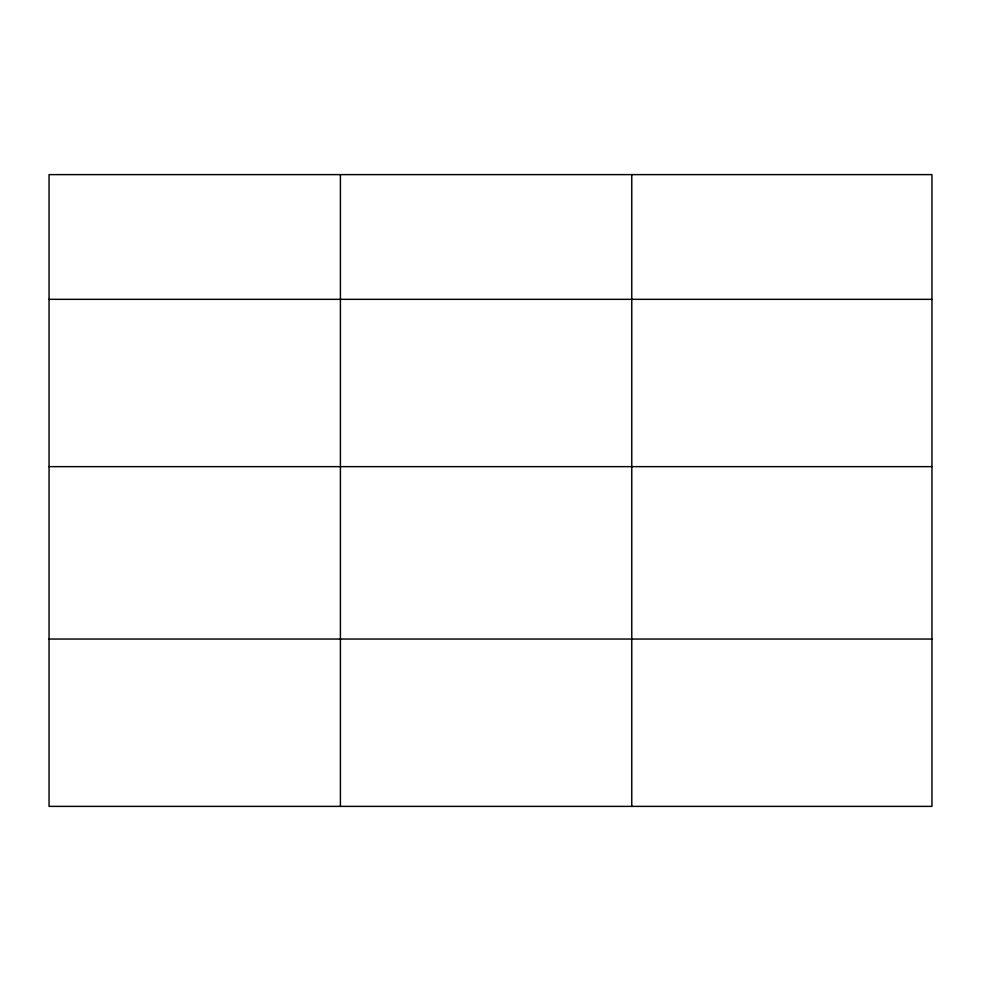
<?xml version="1.0" encoding="UTF-8"?>
<svg xmlns="http://www.w3.org/2000/svg" width="981" height="981" viewBox="0 0 981 981"><rect width="100%" height="100%" fill="white"/><g stroke="black" fill="none" stroke-linecap="round" stroke-linejoin="round"><path stroke-width="1.47" d="M931.95 466.649L931.95 174.618L49.05 174.618L49.05 806.382L931.95 806.382L931.95 466.649L49.05 466.649M49.05 299.328L931.95 299.328M49.05 639.048L931.95 639.048M631.764 174.618L631.764 806.382M340.407 174.618L340.407 806.382"/></g></svg>
